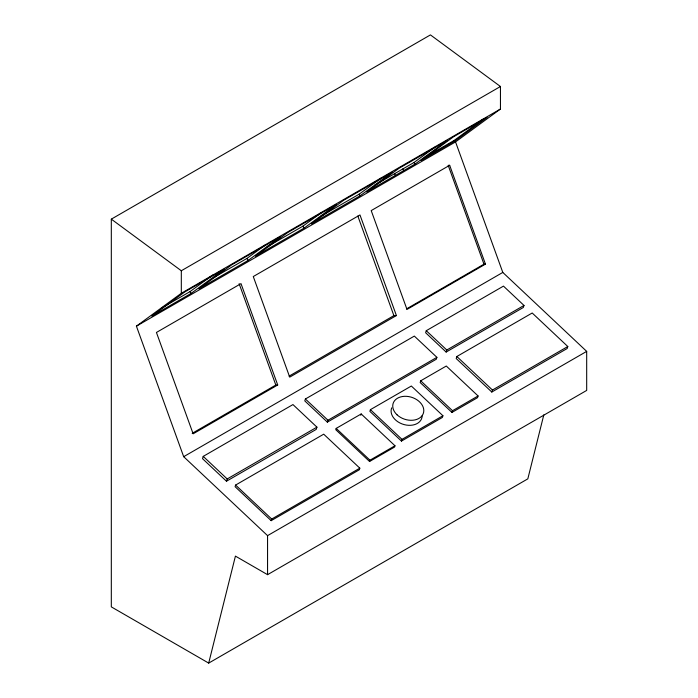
<?xml version="1.0" encoding="UTF-8"?>
<svg xmlns="http://www.w3.org/2000/svg" width="698" height="698" viewBox="0 0 698 698"><rect width="100%" height="100%" fill="white"/><g stroke="black" fill="none" stroke-linecap="round" stroke-linejoin="round"><path stroke-width="1.05" d="M208.693 663.1L235.427 556.114L267.561 574.672L586.686 390.418L586.686 351.382L502.804 272.429L455.541 141.912L500.449 109.028L500.449 86.508L430.439 34.9L111.314 219.146L111.314 606.876L208.693 663.1L527.828 478.854L543.812 414.874M203.231 456.379L202.499 458.647L226.475 481.219L316.194 429.418L316.936 427.15L292.951 404.578L203.231 456.379L227.208 478.95L226.475 481.219M235.601 485.058L235.078 486.68L271.173 520.664L359.296 469.789L359.819 468.166L323.715 434.182L235.601 485.058L271.705 519.042L271.173 520.664M305.401 398.994L304.782 400.896L327.353 422.133L436.285 359.243L436.904 357.341L414.333 336.096L305.401 398.994L327.973 420.231L327.353 422.133M336.183 428.398L335.764 429.689L369.556 461.491L394.562 447.06L394.981 445.769L361.189 413.958L336.183 428.398L369.975 460.2L369.556 461.491M360.77 415.249L361.189 413.958M370.42 409.647L369.87 411.358L401.446 441.084L442.366 417.456L442.925 415.746L411.34 386.029L370.42 409.647L402.004 439.374L401.446 441.084M426.269 330.695L425.606 332.728L446.135 352.054L523.334 307.478L523.997 305.445L503.467 286.119L426.269 330.695L446.799 350.021L446.135 352.054M420.711 380.803L420.161 382.513L451.955 412.431L477.528 397.668L478.078 395.958L446.292 366.031L420.711 380.803L452.505 410.721L451.955 412.431M456.85 356.504L456.195 358.519L491.802 392.032L567.16 348.529L567.806 346.522L532.199 313.001L456.85 356.504L492.456 390.025L491.802 392.032M267.561 574.672L267.561 535.636L183.679 456.684L136.415 326.167L181.314 293.273L500.449 109.028M161.901 307.853L190.013 291.624L212.646 275.047M191.13 293.404L224.206 269.175L184.848 291.895L151.78 316.124L191.13 293.404L190.013 291.624M213.509 277.734L246.952 258.426L265.807 244.623M248.183 260.398L280.744 236.543L231.509 264.97L198.947 288.824L248.183 260.398L246.952 258.426M267.247 246.752L302.871 226.187L321.176 212.785M304.092 228.124L336.331 204.505L287.576 232.652L255.337 256.271L304.092 228.124L302.871 226.187M320.696 216.389L359.13 194.201L380.907 178.252M360.116 195.772L392.346 172.162L343.599 200.309L311.369 223.918L360.116 195.772L359.13 194.201M395.408 175.425L394.632 173.68M375.009 185.005L414.115 162.425L435.029 147.112M415.118 164.021L447.348 140.411L398.898 168.384L366.668 191.985L415.118 164.021L414.115 162.425M426.469 157.46L426.164 156.596M424.323 157.661L454.171 140.429L483.138 119.21M448.954 144.512L448.866 143.491M454.634 141.179L487.117 117.386L453.578 136.747L421.095 160.54L454.634 141.179L454.171 140.429M181.314 293.273L181.314 270.754L500.449 86.508M136.415 326.167L455.541 141.912M449.669 165.295L371.205 210.595L406.995 309.423L485.459 264.123L449.669 165.295L448.186 165.347L483.976 264.176L485.459 264.123M289.094 376.135L393.89 315.627L396.403 315.548L359.967 214.949L253.278 276.548L289.714 377.138L396.403 315.548M406.445 308.935L483.976 264.176M192.194 433.327L275.823 385.043L277.708 384.982L241.002 283.632L156.431 332.457L193.137 433.807L277.708 384.982M183.679 456.684L502.804 272.429M446.799 350.021L523.997 305.445M327.973 420.231L436.904 357.341M227.208 478.95L316.936 427.15M402.004 439.374L442.925 415.746M452.505 410.721L478.078 395.958M369.975 460.2L394.981 445.769M492.456 390.025L567.806 346.522M271.705 519.042L359.819 468.166M267.561 535.636L586.686 351.382M111.314 219.146L181.314 270.754M402.763 168.977L403.767 170.574M357.83 216.048L393.89 315.627M239.126 283.693L275.823 385.043M422.168 415.877A15.906 11.517 18 0 1 404.238 424.628A15.906 11.517 18 0 1 391.718 407.833M397.022 414.786A15.906 11.517 18 0 0 423.18 413.792A15.906 11.517 18 0 0 404.596 396.307A15.906 11.517 18 0 0 397.022 414.786"/></g></svg>
